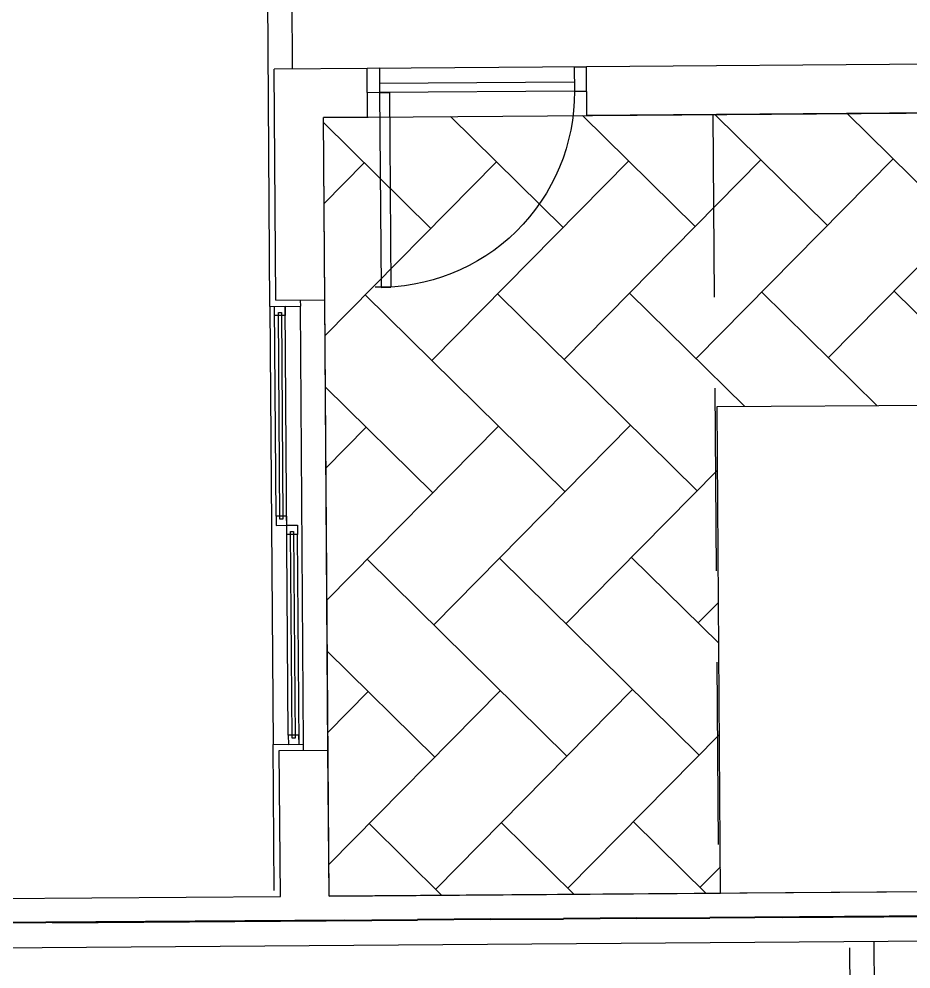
# Model space of a CAD drawing. Header units: feet. Extents: x 919634 to 928945, y 707022 to 708026.
# Drawn here: x 920164.87 to 920177.08, y 707491.81 to 707504.82 of the extents above; entities that cross this region are included whole.
import ezdxf

# ---------------------------------------------------------------- set-up
doc = ezdxf.new("R2010")
doc.units = ezdxf.units.FT
doc.header["$LTSCALE"] = 20
doc.header["$MEASUREMENT"] = 0
doc.linetypes.add('Site Plan$0$HIDDEN2', pattern=[0.1875, 0.125, -0.0625])
doc.linetypes.add('Site Plan$0$PHANTOM2', pattern=[1.25, 0.625, -0.125, 0.125, -0.125, 0.125, -0.125])
for name, color, linetype in [('-u-site-xref', 7, 'Continuous'), ('Site Plan$0$-u-site-bldg_interior', 252, 'Continuous'), ('Site Plan$0$SP-BLDG-ROOF ABOVE', 4, 'Site Plan$0$HIDDEN2'), ('Site Plan$0$SP-LOT PAVERS', 254, 'Continuous')]:
    doc.layers.add(name, color=color, linetype=linetype)
for name, color, linetype, lineweight in [('Site Plan$0$SP-LOT LINES', 252, 'Site Plan$0$PHANTOM2', 40), ('Site Plan$0$SP-SIDEWALK', 2, 'Continuous', 25), ('SP-BUILDING-FOOTPRINT', 1, 'Continuous', 25)]:
    doc.layers.add(name, color=color, linetype=linetype, lineweight=lineweight)
doc.layers.get('-u-site-xref').off()

# ---------------------------------------------------------------- blocks, each defined once
blk = doc.blocks.new('Site Plan')
at = {"layer": 'Site Plan$0$SP-LOT PAVERS'}
h = blk.add_hatch(dxfattribs=at)
h.set_pattern_fill('AR-HBONE', color=256, scale=0.32, angle=-89.58178215075662)
h.set_pattern_definition([(315.4182178492434, (0, 0), (1.810145136983853, 0.01321298806884015), [3.84, -1.28]), (45.41821784924338, (0.9116790626081567, -0.8984660745381309), (1.810145136983853, 0.01321298806884), [3.84, -1.28])])
h.paths.add_polyline_path([(920189.3132165667, 707494.6171034196), (920209.3126837746, 707494.7630876924), (920209.1739987178, 707513.7625811846), (920189.2138472918, 707513.6168838936), (920189.2868394257, 707503.6171506451), (920169.0373802983, 707503.4691469759), (920169.1152385771, 707492.8027644651), (920174.477305751, 707492.842111077), (920174.4286457032, 707499.5084115606), (920189.2767217869, 707499.6167937274)])
at = {"layer": 'Site Plan$0$-u-site-bldg_interior'}
for p, q in [((920168.6158571687, 707504.1329491368), (920168.5428650322, 707514.1326827406)), ((920168.3062551594, 707500.8806026443), (920168.2101488465, 707514.0469185561)), ((920188.6153243764, 707504.2789334096), (920172.6391736269, 707504.1623169655)), ((920169.6389299658, 707504.1404169627), (920168.3658638286, 707504.1311243334)), ((920168.388978005, 707500.9645420255), (920168.3658638286, 707504.1311243334)), ((920172.6391747941, 707504.1621555476), (920169.6389299545, 707504.1404169626)), ((920169.8055921926, 707504.1416334982), (920169.6389299658, 707504.1404169627)), ((920169.6437961082, 707503.4737680558), (920169.6389299658, 707504.1404169627)), ((920169.8055921925, 707504.1416334982), (920169.8080252638, 707503.8083090448)), ((920172.472510222, 707504.1612618478), (920172.6391724487, 707504.1624783834)), ((920172.4725114002, 707504.16110043), (920172.4749456497, 707503.8276145586)), ((920172.6440409477, 707503.4955066409), (920172.6391736269, 707504.1623169655)), ((920172.474033248, 707503.9526112287), (920169.8071128621, 707503.9333057149)), ((920169.8080252638, 707503.8083090448), (920169.641363037, 707503.8070925092)), ((920172.4749456497, 707503.8276145586), (920169.8080252638, 707503.8083090448)), ((920169.8080252638, 707503.8083090448), (920169.9413712241, 707503.8092823914)), ((920169.8080252638, 707503.8083090448), (920169.8274921955, 707501.1413898371)), ((920169.9413712241, 707503.8092823914), (920169.9608381558, 707501.1423631837)), ((920172.4749456497, 707503.8276145586), (920172.6416078764, 707503.8288310942)), ((920189.2868394257, 707503.6171506451), (920172.6440397694, 707503.4956680586)), ((920169.6437961082, 707503.4737680558), (920169.0373788779, 707503.4693415689)), ((920169.0556269119, 707500.969408168), (920169.0373788779, 707503.4693415689)), ((920169.8274921955, 707501.1413898371), (920169.9608381558, 707501.1423631837)), ((920168.3062551867, 707500.8806026445), (920168.7229106991, 707500.8836439832)), ((920168.3062551863, 707500.8806026445), (920168.3500504682, 707494.8807624822)), ((920168.3687534943, 707500.8810588452), (920168.5145829427, 707500.8821233138)), ((920168.3897387336, 707498.006135434), (920168.3687534943, 707500.8810588452)), ((920168.369665896, 707500.7560621751), (920168.3687534943, 707500.8810588452)), ((920168.3889780322, 707500.9645420257), (920169.0556268847, 707500.9694081678)), ((920168.5574658229, 707495.0072798216), (920168.5145829427, 707500.8821233138)), ((920168.5145829427, 707500.8821233138), (920168.5154953444, 707500.7571266438)), ((920168.7223024312, 707500.9669750965), (920168.7229106991, 707500.8836439832)), ((920168.7667059809, 707494.8838038208), (920168.7229106991, 707500.8836439832)), ((920169.1006387566, 707494.8029057791), (920169.0556268847, 707500.9694081678)), ((920168.5154953444, 707500.7571266438), (920168.369665896, 707500.7560621751)), ((920168.421443708, 707500.7981078993), (920168.4631092647, 707500.7984120331)), ((920168.4421248133, 707497.9648500448), (920168.421443708, 707500.7981078993)), ((920168.4631092647, 707500.7984120331), (920168.48379037, 707497.9651541787)), ((920168.5355681819, 707498.0071999027), (920168.3897387336, 707498.006135434)), ((920168.3897387336, 707498.006135434), (920168.3906511354, 707497.881138764)), ((920168.5364805836, 707497.8822032326), (920168.5355681819, 707498.0071999027)), ((920168.3906511354, 707497.881138764), (920168.5364805836, 707497.8822032326)), ((920168.48379037, 707497.9651541787), (920168.4421248133, 707497.9648500448)), ((920168.5364805836, 707497.8822032326), (920168.6823100321, 707497.8832677014)), ((920168.5373929853, 707497.7572065626), (920168.5364805836, 707497.8822032326)), ((920168.6823100321, 707497.8832677014), (920168.6832224338, 707497.7582710313)), ((920168.6832224338, 707497.7582710313), (920168.5373929853, 707497.7572065626)), ((920168.5891707974, 707497.7992522868), (920168.630836354, 707497.7995564207)), ((920168.6098519027, 707494.9659944323), (920168.5891707974, 707497.7992522868)), ((920168.630836354, 707497.7995564207), (920168.6515174593, 707494.9662985662)), ((920168.7042255581, 707494.8808974046), (920168.6832224338, 707497.7582710313)), ((920168.7032952713, 707495.0083442902), (920168.5574658229, 707495.0072798216)), ((920168.5574658229, 707495.0072798216), (920168.5583782246, 707494.8822831515)), ((920168.704207673, 707494.8833476201), (920168.7032952713, 707495.0083442902)), ((920168.3646488687, 707492.8808157613), (920168.3500504413, 707494.880762482)), ((920168.3500504686, 707494.8807624822), (920168.7667059809, 707494.8838038208)), ((920168.5583782246, 707494.8822831515), (920168.704207673, 707494.8833476201)), ((920168.6515174593, 707494.9662985662), (920168.6098519027, 707494.9659944323)), ((920168.7673142487, 707494.8004727075), (920168.7667059809, 707494.8838038208)), ((920168.4339898498, 707494.7980396367), (920169.1006387566, 707494.8029057791)), ((920168.4485882499, 707492.7980929158), (920168.4339898225, 707494.7980396365)), ((920169.1152371567, 707492.8029590582), (920169.1006387294, 707494.802905779)), ((920197.2418680398, 707492.9977213801), (920169.1152371567, 707492.8029590582)), ((920134.9934494473, 707492.5538902046), (920168.4485882499, 707492.7980929158)), ((920196.5800852752, 707492.3262063307), (920132.6651203163, 707491.8596649179)), ((920176.6536102041, 707482.180488454), (920176.5806180676, 707492.1802220579)), ((920176.344008195, 707478.9281419615), (920176.2479018819, 707492.0944578733))]:
    blk.add_line(p, q, dxfattribs=at)
at = {"layer": 'Site Plan$0$-u-site-bldg_interior', "extrusion": (0, 0, -0.9999999999999999)}
blk.add_ellipse((920169.8080252638, 707503.8083090448), major_axis=(1.872031457259922, 1.899561856027849), ratio=0.9999999999988213, start_param=0.7853981633980377, end_param=2.385986997014335, dxfattribs=at)
at = {"layer": 'Site Plan$0$SP-BLDG-ROOF ABOVE'}
blk.add_lwpolyline([(920174.3705701373, 707503.5082707084), (920174.4484523805, 707492.8419003994)], dxfattribs=at)
at = {"layer": 'Site Plan$0$SP-LOT LINES', "ltscale": 0.4}
for p, q in [((920115.3297863281, 707492.0770145342), (920209.3272822044, 707492.7631406166)), ((920209.3272822044, 707492.7631406166), (920115.3297863281, 707492.0770145342))]:
    blk.add_line(p, q, dxfattribs=at)
at = {"layer": 'Site Plan$0$SP-SIDEWALK'}
for p, q in [((920174.4286457032, 707499.5084115608), (920189.2767217869, 707499.6167937275)), ((920174.4773067727, 707492.8419710923), (920174.4286457032, 707499.5084115608)), ((920169.1152371567, 707492.8029590582), (920174.4773058392, 707492.8420989857))]:
    blk.add_line(p, q, dxfattribs=at)

msp = doc.modelspace()

# ---------------------------------------------------------------- block references
at = {"layer": '-u-site-xref'}
msp.add_blockref('Site Plan', (0, 0), dxfattribs=at)

# ---------------------------------------------------------------- next in the draw order: linework, layer by layer
at = {"layer": 'SP-BUILDING-FOOTPRINT'}
msp.add_lwpolyline([(920197.3245154965, 707481.6752339058), (920197.2417906055, 707493.0083296777), (920169.1152371567, 707492.8029590582), (920169.0373788779, 707503.4693415689), (920189.2868394257, 707503.6171506451), (920189.1262567255, 707525.6165645737), (920168.8767961777, 707525.4687554974), (920168.7989379029, 707536.1351374493), (920176.6760313297, 707536.1926355688), (920176.5933069084, 707547.5256669864), (920196.8427674561, 707547.6734760626), (920196.7600425656, 707559.006571751), (920185.9270443065, 707558.9274973593), (920185.84918611, 707569.5938798707), (920165.5997255623, 707569.4460707946), (920165.5170011409, 707580.779102212), (920133.351191382, 707580.54431084)], dxfattribs=at)

doc.saveas('drawing.dxf')
